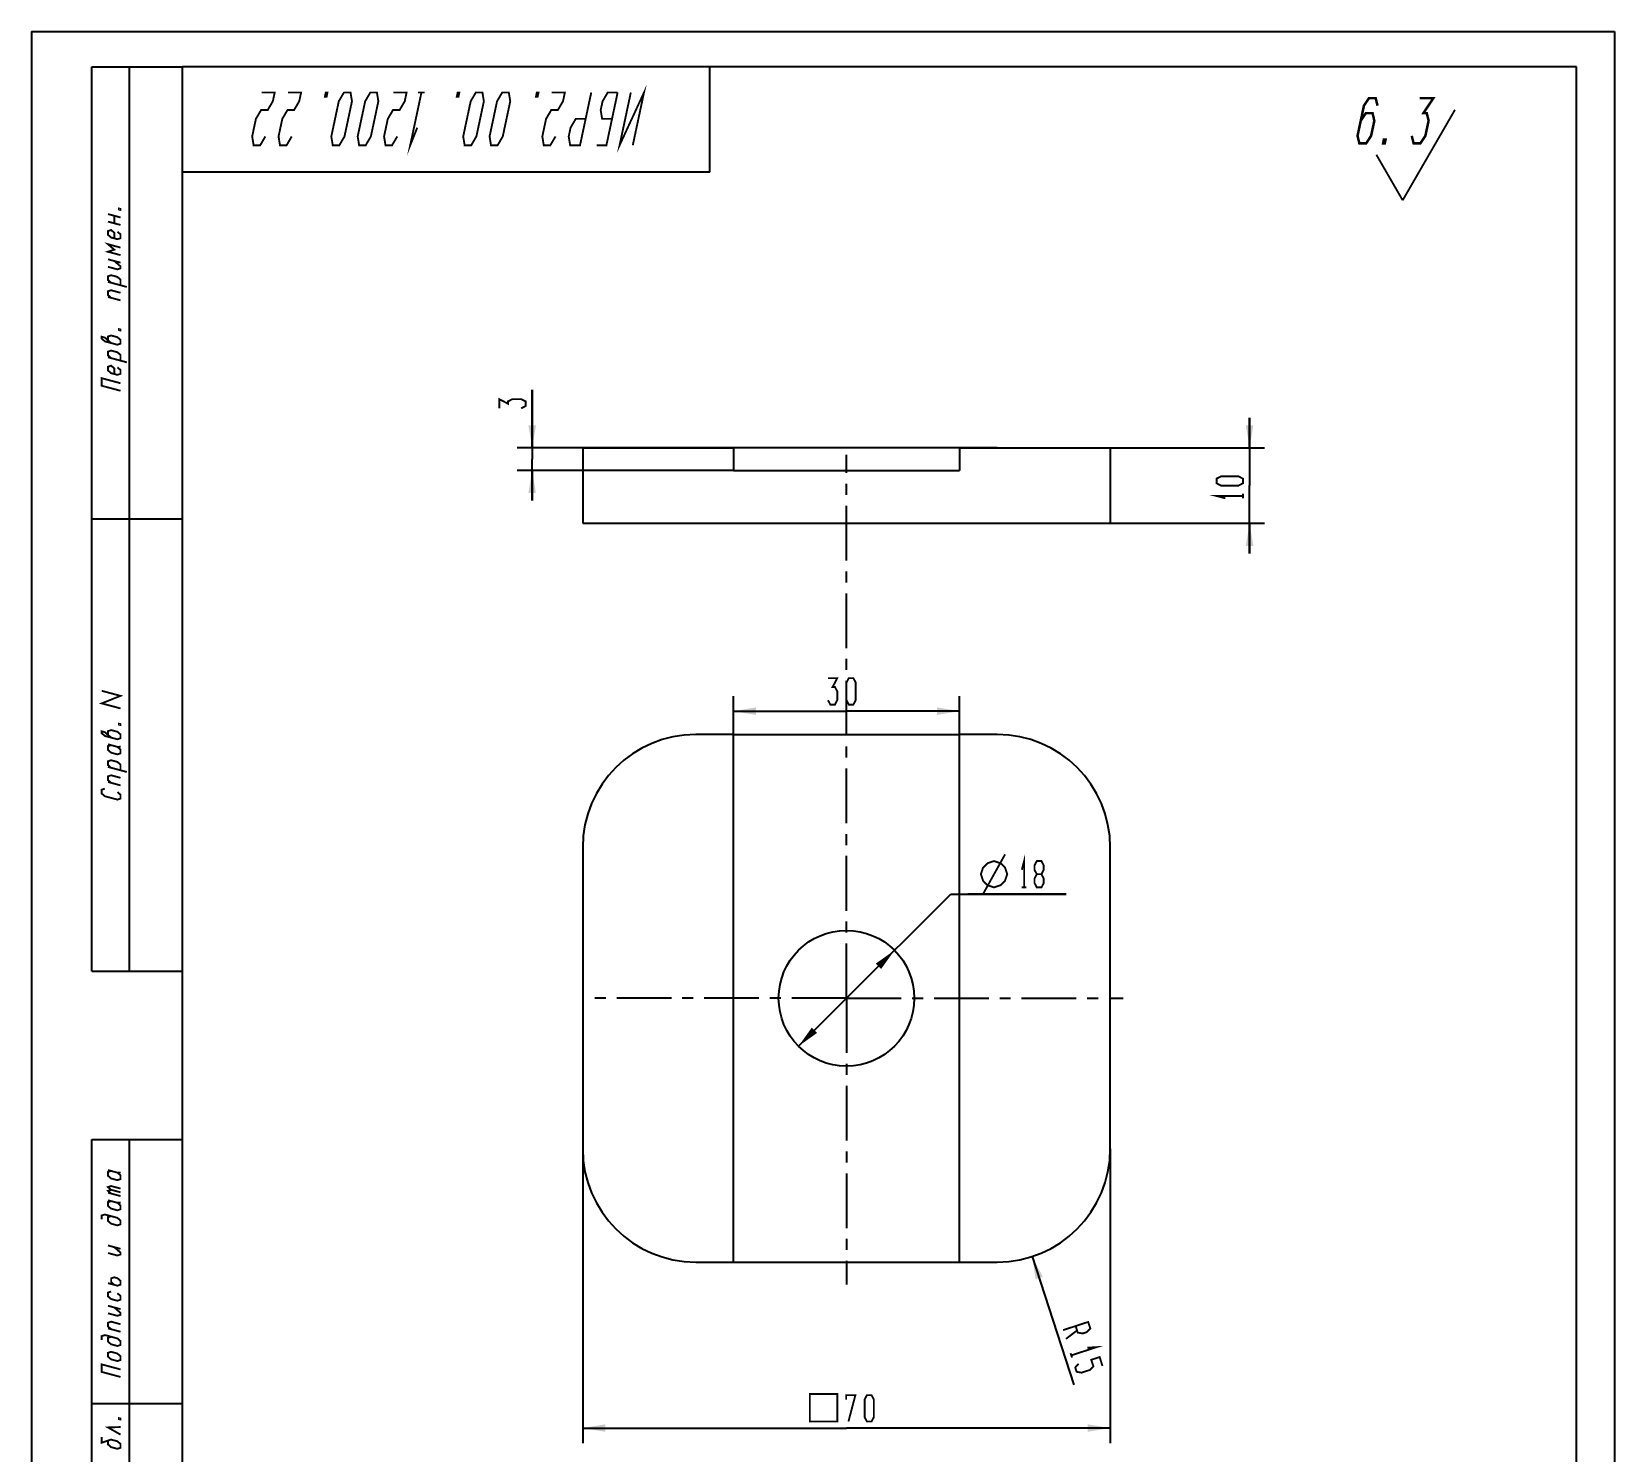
# Model space of a CAD drawing. Header units: millimetres. Extents: x 0 to 210, y 0 to 297.
# Drawn here: x 0 to 210, y 108.6 to 297 of the extents above; entities that cross this region are included whole.
import ezdxf

# ---------------------------------------------------------------- set-up
doc = ezdxf.new("R2010")
doc.units = ezdxf.units.MM
doc.header["$LTSCALE"] = 19.36
doc.linetypes.add('CENTER', pattern=[0.6, 0.375, -0.075, 0.075, -0.075])
doc.layers.get('0').update_dxf_attribs({"linetype": 'CONTINUOUS'})
for name, color, linetype in [('ALL_AXIS', 7, 'CONTINUOUS'), ('ALL_DIMENSIONS', 7, 'CONTINUOUS'), ('ALL_ROUND', 7, 'CONTINUOUS')]:
    doc.layers.add(name, color=color, linetype=linetype)
doc.styles.get("Standard").update_dxf_attribs({"font": 'txt', "width": 0.7})
doc.dimstyles.new('DIMSTYLE_1', dxfattribs={"dimtxt": 3.5, "dimasz": 3, "dimexe": 0.18, "dimexo": 0.0625, "dimgap": 0.09, "dimtad": 1, "dimtih": 1, "dimtoh": 1, "dimdec": 5, "dimdsep": 46, "dimtxsty": 'STANDARD', "dimblk": '_FILLED', "dimblk1": '_FILLED', "dimblk2": '_FILLED', "dimcen": 0.09, "dimadec": 0, "dimazin": 0, "dimtp": 0.2, "dimtm": 0.2, "dimtfac": 1, "dimtdec": 5, "dimtofl": 0, "dimtmove": 0, "dimatfit": 3, "dimldrblk": '_FILLED', "dimfxl": 1, "dimtolj": 1, "dimarcsym": 0})
doc.dimstyles.new('DIMSTYLE_2', dxfattribs={"dimtxt": 3.5, "dimasz": 3, "dimexe": 0.18, "dimexo": 0.0625, "dimgap": 0.09, "dimtad": 1, "dimdsep": 46, "dimtxsty": 'STANDARD', "dimblk": '_FILLED', "dimblk1": '_FILLED', "dimblk2": '_FILLED', "dimcen": 0.09, "dimadec": 0, "dimazin": 0, "dimtp": 0.2, "dimtm": 0.2, "dimtfac": 1, "dimtofl": 0, "dimtmove": 0, "dimatfit": 3, "dimldrblk": '_FILLED', "dimfxl": 1, "dimtolj": 1, "dimarcsym": 0})
doc.dimstyles.new('DIMSTYLE_3', dxfattribs={"dimtxt": 3.5, "dimasz": 3, "dimexe": 0.18, "dimexo": 0.0625, "dimgap": 0.09, "dimtad": 1, "dimdec": 5, "dimdsep": 46, "dimtxsty": 'STANDARD', "dimblk": '_FILLED', "dimblk1": '_FILLED', "dimblk2": '_FILLED', "dimcen": 0.09, "dimadec": 0, "dimazin": 0, "dimtp": 0.2, "dimtm": 0.2, "dimtfac": 1, "dimtdec": 5, "dimtofl": 0, "dimtmove": 0, "dimatfit": 3, "dimldrblk": '_FILLED', "dimfxl": 1, "dimtolj": 1, "dimarcsym": 0})
doc.dimstyles.new('DIMSTYLE_4', dxfattribs={"dimtxt": 3.5, "dimasz": 3, "dimexe": 0.18, "dimexo": 0.0625, "dimgap": 0.09, "dimtad": 1, "dimdec": 5, "dimdsep": 46, "dimtxsty": 'STANDARD', "dimblk": '_FILLED', "dimblk1": '_FILLED', "dimblk2": '_FILLED', "dimcen": 0.09, "dimadec": 0, "dimazin": 0, "dimtp": 0.2, "dimtm": 0.2, "dimtfac": 1, "dimtdec": 5, "dimtofl": 0, "dimtmove": 0, "dimatfit": 3, "dimldrblk": '_FILLED', "dimfxl": 1, "dimtolj": 1, "dimarcsym": 0})
doc.dimstyles.new('DIMSTYLE_5', dxfattribs={"dimtxt": 3.5, "dimasz": 3, "dimexe": 0.18, "dimexo": 0.0625, "dimgap": 0.09, "dimtad": 1, "dimdec": 5, "dimdsep": 46, "dimtxsty": 'STANDARD', "dimblk": '_FILLED', "dimblk1": '_FILLED', "dimblk2": '_FILLED', "dimcen": 0.09, "dimadec": 0, "dimazin": 0, "dimtp": 0.1, "dimtm": 0.1, "dimtfac": 1, "dimtdec": 5, "dimtofl": 0, "dimtmove": 0, "dimatfit": 3, "dimldrblk": '_FILLED', "dimfxl": 1, "dimtolj": 1, "dimarcsym": 0})
doc.dimstyles.new('DIMSTYLE_6', dxfattribs={"dimtxt": 3.5, "dimasz": 3, "dimexe": 0.18, "dimexo": 0.0625, "dimgap": 0.09, "dimtad": 1, "dimdec": 5, "dimdsep": 46, "dimtxsty": 'STANDARD', "dimblk": '_FILLED', "dimblk1": '_FILLED', "dimblk2": '_FILLED', "dimcen": 0.09, "dimadec": 0, "dimazin": 0, "dimtm": 0.3, "dimtfac": 1, "dimtdec": 5, "dimtofl": 0, "dimtmove": 0, "dimatfit": 3, "dimldrblk": '_FILLED', "dimfxl": 1, "dimtolj": 1, "dimarcsym": 0})

# ---------------------------------------------------------------- blocks, each defined once
blk = doc.blocks.new('_FILLED')
at = {"color": 0, "linetype": 'BYBLOCK'}
blk.add_solid([(0, 0), (-1, 0.167), (-1, -0.167)], dxfattribs=at)
blk = doc.blocks.new('*D0')
at = {"layer": 'ALL_DIMENSIONS', "color": 2, "linetype": 'CONTINUOUS'}
for p, q in [((108.12, 168.75), (121.95, 182.58)), ((121.95, 182.58), (137.26, 182.58)), ((137.26, 182.58), (124.2, 182.58)), ((114.48, 175.11), (108.12, 168.75)), ((101.75, 162.39), (108.12, 168.75))]:
    blk.add_line(p, q, dxfattribs=at)
at = {"layer": 'ALL_DIMENSIONS', "color": 2, "linetype": 'CONTINUOUS', "xscale": 3, "yscale": 3, "zscale": 3}
for p, rotation in [((114.48, 175.11), 45), ((101.75, 162.39), 225)]:
    blk.add_blockref('_FILLED', p, dxfattribs=dict(at, rotation=rotation))
blk = doc.blocks.new('*D1')
at = {"layer": 'ALL_DIMENSIONS', "color": 2, "linetype": 'CONTINUOUS'}
for p, q in [((93.12, 203.75), (93.12, 208.84)), ((123.12, 203.75), (123.12, 208.84)), ((93.12, 206.84), (108.12, 206.84)), ((123.12, 206.84), (108.12, 206.84))]:
    blk.add_line(p, q, dxfattribs=at)
at = {"layer": 'ALL_DIMENSIONS', "color": 2, "linetype": 'CONTINUOUS', "xscale": 3, "yscale": 3, "zscale": 3, "rotation": 180}
blk.add_blockref('_FILLED', (93.12, 206.84), dxfattribs=at)
at = {"layer": 'ALL_DIMENSIONS', "color": 2, "linetype": 'CONTINUOUS', "xscale": 3, "yscale": 3, "zscale": 3}
blk.add_blockref('_FILLED', (123.12, 206.84), dxfattribs=at)
blk = doc.blocks.new('*D2')
at = {"layer": 'ALL_DIMENSIONS', "color": 2, "linetype": 'CONTINUOUS'}
blk.add_line((132.76, 134.49), (138.3, 117.46), dxfattribs=at)
at = {"layer": 'ALL_DIMENSIONS', "color": 2, "linetype": 'CONTINUOUS', "xscale": 3, "yscale": 3, "zscale": 3, "rotation": 108.0287269801}
blk.add_blockref('_FILLED', (132.76, 134.49), dxfattribs=at)
blk = doc.blocks.new('*D3')
at = {"layer": 'ALL_DIMENSIONS', "color": 2, "linetype": 'CONTINUOUS'}
for p, q in [((161.6, 241.77), (161.6, 245.77)), ((161.6, 245.77), (161.6, 236.77)), ((143.12, 241.77), (163.6, 241.77)), ((161.6, 227.77), (161.6, 236.77)), ((143.12, 231.77), (163.6, 231.77)), ((161.6, 231.77), (161.6, 227.77))]:
    blk.add_line(p, q, dxfattribs=at)
at = {"layer": 'ALL_DIMENSIONS', "color": 2, "linetype": 'CONTINUOUS', "xscale": 3, "yscale": 3, "zscale": 3}
for p, rotation in [((161.6, 241.77), 270), ((161.6, 231.77), 90)]:
    blk.add_blockref('_FILLED', p, dxfattribs=dict(at, rotation=rotation))
blk = doc.blocks.new('*D4')
at = {"layer": 'ALL_DIMENSIONS', "color": 2, "linetype": 'CONTINUOUS'}
for p, q in [((66.41, 241.77), (66.41, 249.47)), ((66.41, 249.47), (66.41, 240.27)), ((128.12, 241.77), (64.41, 241.77)), ((66.41, 234.77), (66.41, 240.27)), ((93.12, 238.77), (64.41, 238.77)), ((66.41, 238.77), (66.41, 234.77))]:
    blk.add_line(p, q, dxfattribs=at)
at = {"layer": 'ALL_DIMENSIONS', "color": 2, "linetype": 'CONTINUOUS', "xscale": 3, "yscale": 3, "zscale": 3}
for p, rotation in [((66.41, 241.77), 270), ((66.41, 238.77), 90)]:
    blk.add_blockref('_FILLED', p, dxfattribs=dict(at, rotation=rotation))
blk = doc.blocks.new('*D5')
at = {"layer": 'ALL_DIMENSIONS', "color": 2, "linetype": 'CONTINUOUS'}
for p, q in [((73.12, 148.75), (73.12, 109.72)), ((143.12, 148.75), (143.12, 109.72)), ((73.12, 111.72), (108.12, 111.72)), ((143.12, 111.72), (108.12, 111.72))]:
    blk.add_line(p, q, dxfattribs=at)
at = {"layer": 'ALL_DIMENSIONS', "color": 2, "linetype": 'CONTINUOUS', "xscale": 3, "yscale": 3, "zscale": 3, "rotation": 180}
blk.add_blockref('_FILLED', (73.12, 111.72), dxfattribs=at)
at = {"layer": 'ALL_DIMENSIONS', "color": 2, "linetype": 'CONTINUOUS', "xscale": 3, "yscale": 3, "zscale": 3}
blk.add_blockref('_FILLED', (143.12, 111.72), dxfattribs=at)
blk = doc.blocks.new('STANDARD_BL0', base_point=(182.38, 281.41))
at = {"color": 2, "linetype": 'CONTINUOUS'}
for points, const_width in [([(178.57, 287.18), (178.33, 288.18), (177.43, 288.18), (176.77, 287.18), (175.92, 283.18), (176.16, 282.18), (177.06, 282.18), (177.72, 283.18), (178.15, 285.18), (177.91, 286.18), (177.01, 286.18), (176.35, 285.18)], 0.333), ([(184.18, 288.18), (185.98, 288.18), (184.66, 286.18), (185.11, 286.18), (185.35, 285.18), (184.92, 283.18), (184.26, 282.18), (183.36, 282.18), (183.12, 283.18)], 0.333), ([(181.91, 274.63), (188.85, 286.64)], 0.25), ([(179.53, 282.18), (179.31, 282.18), (179.41, 282.68), (179.64, 282.68), (179.53, 282.18)], 0.333), ([(181.91, 274.63), (178.42, 280.67)], 0.25)]:
    blk.add_lwpolyline(points, dxfattribs=dict(at, const_width=const_width))

msp = doc.modelspace()

# ---------------------------------------------------------------- linework, layer by layer
at = {"color": 7, "linetype": 'CONTINUOUS'}
for p, q in [((0, 297), (0, 0)), ((0, 297), (210, 297)), ((210, 297), (210, 0)), ((8, 172.349899), (8, 292.349899)), ((8, 292.349899), (20, 292.349899)), ((13, 172.349899), (13, 292.349899)), ((90, 292.349899), (20, 292.349899)), ((20, 278.349899), (20, 292.349899)), ((20, 172.349899), (20, 292.349899)), ((20, 5), (20, 292.349899)), ((205, 292.349899), (20, 292.349899)), ((90, 278.349899), (90, 292.349899)), ((205, 5), (205, 292.349899)), ((90, 278.349899), (20, 278.349899)), ((93.115385, 241.769231), (93.115385, 238.769231)), ((123.115385, 241.769231), (123.115385, 238.769231)), ((93.115385, 238.769231), (123.115385, 238.769231)), ((8, 232.349899), (20, 232.349899)), ((93.115385, 133.75), (93.115385, 203.75)), ((93.115385, 203.75), (123.115385, 203.75)), ((123.115385, 133.75), (123.115385, 203.75)), ((8, 172.349899), (20, 172.349899)), ((8, 5), (8, 150)), ((8, 150), (20, 150)), ((13, 5), (13, 150)), ((20, 5), (20, 150)), ((93.115385, 133.75), (123.115385, 133.75)), ((8, 115), (20, 115))]:
    msp.add_line(p, q, dxfattribs=at)
at = {"color": 2, "linetype": 'CONTINUOUS', "const_width": 0.25}
for points in [[(79.762101, 281.928088), (81.250001, 288.928084), (78.012102, 281.928088), (79.500002, 288.928084)], [(31.01009, 283.094754), (30.324609, 281.928088), (29.449604, 281.928088), (29.260091, 283.094754), (29.756047, 285.428086), (30.441538, 286.594752), (31.316532, 286.594752), (32.002013, 287.761418), (32.249996, 288.928084), (30.499997, 288.928084)], [(34.510088, 283.094754), (33.824607, 281.928088), (32.949603, 281.928088), (32.760089, 283.094754), (33.256056, 285.428086), (33.941536, 286.594752), (34.81653, 286.594752), (35.502021, 287.761418), (35.750005, 288.928084), (33.999995, 288.928084)], [(39.031249, 288.928084), (39.250003, 288.928084), (39.126006, 288.344762), (38.907263, 288.344762), (39.031249, 288.928084)], [(42.312504, 288.928084), (42.502018, 287.761418), (41.510084, 283.094754), (40.824604, 281.928088), (39.949609, 281.928088), (39.760085, 283.094754), (40.752019, 287.761418), (41.437499, 288.928084), (42.312504, 288.928084)], [(45.812502, 288.928084), (46.002016, 287.761418), (45.010082, 283.094754), (44.324602, 281.928088), (43.449607, 281.928088), (43.260083, 283.094754), (44.252017, 287.761418), (44.937497, 288.928084), (45.812502, 288.928084)], [(48.510091, 283.094754), (47.8246, 281.928088), (46.949605, 281.928088), (46.760092, 283.094754), (47.256048, 285.428086), (47.941539, 286.594752), (48.816533, 286.594752), (49.502014, 287.761418), (49.749997, 288.928084), (47.999998, 288.928084)], [(51.164324, 284.26142), (50.23085, 281.928088), (51.71875, 288.928084)], [(52.156247, 288.928084), (51.281253, 288.928084)], [(56.53125, 288.928084), (56.750004, 288.928084), (56.626007, 288.344762), (56.407264, 288.344762), (56.53125, 288.928084)], [(59.812505, 288.928084), (60.002019, 287.761418), (59.010085, 283.094754), (58.324604, 281.928088), (57.4496, 281.928088), (57.260086, 283.094754), (58.25202, 287.761418), (58.9375, 288.928084), (59.812505, 288.928084)], [(63.312503, 288.928084), (63.502017, 287.761418), (62.510083, 283.094754), (61.824603, 281.928088), (60.949608, 281.928088), (60.760084, 283.094754), (61.752018, 287.761418), (62.437498, 288.928084), (63.312503, 288.928084)], [(67.031255, 288.928084), (67.249998, 288.928084), (67.126012, 288.344762), (66.907258, 288.344762), (67.031255, 288.928084)], [(69.51009, 283.094754), (68.824609, 281.928088), (67.949604, 281.928088), (67.760091, 283.094754), (68.256047, 285.428086), (68.941538, 286.594752), (69.816532, 286.594752), (70.502013, 287.761418), (70.749996, 288.928084), (68.999997, 288.928084)], [(74.250005, 288.928084), (72.762104, 281.928088), (71.449603, 281.928088), (71.260089, 283.094754), (71.508072, 284.26142), (72.193553, 285.428086), (73.506055, 285.428086)], [(77.750003, 288.928084), (76.262103, 281.928088), (74.949601, 281.928088)], [(77.750003, 288.928084), (76.437501, 288.928084), (75.752021, 287.761418), (75.504037, 286.594752), (75.693551, 285.428086), (77.006053, 285.428086)], [(11.794094, 273.47491), (11.794094, 273.349893), (11.58576, 273.40573), (11.58576, 273.530727), (11.794094, 273.47491)], [(10.127428, 272.796477), (11.794094, 272.349902)], [(11.794094, 271.349891), (10.127428, 271.796486)], [(10.960764, 271.573199), (10.960764, 272.573189)], [(11.794094, 267.349908), (10.127428, 267.796482), (10.960764, 268.07318), (10.127428, 268.796473), (11.794094, 268.349898)], [(10.960764, 269.573197), (10.960764, 270.323195), (10.544096, 270.684842), (10.127428, 270.546482), (10.127428, 270.046477), (10.544096, 269.68483), (11.377426, 269.461543), (11.794094, 269.599902), (11.794094, 270.099908), (11.377426, 270.461555)], [(10.127428, 266.796471), (11.794094, 266.349896)], [(10.127428, 265.79648), (11.377426, 265.461539), (11.794094, 265.599898), (11.794094, 265.849891), (10.960764, 266.573184)], [(11.794094, 263.349904), (11.794094, 264.099902), (11.377426, 264.461549), (10.544096, 264.684836), (10.127428, 264.546477), (10.127428, 264.046471), (10.544096, 263.684846)], [(12.62743, 263.126617), (10.127428, 263.796479)], [(10.544096, 261.684844), (10.127428, 262.04649), (10.127428, 262.546475), (10.544096, 262.684834), (11.794094, 262.349893)], [(11.794094, 261.349902), (10.127428, 261.796477)], [(10.544096, 255.684838), (9.71076, 256.408131), (9.294097, 256.519764), (9.294097, 256.269771), (9.71076, 255.908125), (11.377426, 255.461551), (11.794094, 255.59991), (11.794094, 256.099895), (11.377426, 256.461541), (10.544096, 256.684828), (10.127428, 256.54649), (10.127428, 256.046484)], [(11.794094, 257.474895), (11.794094, 257.349898), (11.58576, 257.405715), (11.58576, 257.530732), (11.794094, 257.474895)], [(11.794094, 253.349895), (11.794094, 254.099893), (11.377426, 254.461539), (10.544096, 254.684826), (10.127428, 254.546488), (10.127428, 254.046482), (10.544096, 253.684836)], [(12.62743, 253.126607), (10.127428, 253.79649)], [(10.960764, 251.57318), (10.960764, 252.323199), (10.544096, 252.684846), (10.127428, 252.546486), (10.127428, 252.04648), (10.544096, 251.684834), (11.377426, 251.461547), (11.794094, 251.599906), (11.794094, 252.099891), (11.377426, 252.461537)], [(11.794094, 249.349891), (9.294097, 250.019773), (9.294097, 251.019764), (11.794094, 250.349902)], [(11.794094, 207.204057), (9.294097, 207.873939), (11.794094, 208.870729), (9.294097, 209.540611)], [(10.544096, 203.33066), (9.71076, 204.053953), (9.294097, 204.165607), (9.294097, 203.915615), (9.71076, 203.553969), (11.377426, 203.107373), (11.794094, 203.245732), (11.794094, 203.745738), (11.377426, 204.107385), (10.544096, 204.330672), (10.127428, 204.192313), (10.127428, 203.692307)], [(11.794094, 205.120738), (11.794094, 204.995742), (11.58576, 205.051559), (11.58576, 205.176555), (11.794094, 205.120738)], [(10.127428, 202.442324), (11.377426, 202.107383), (11.794094, 202.120725)], [(10.544096, 202.33067), (10.127428, 202.192311), (10.127428, 201.692305), (10.544096, 201.33068), (11.377426, 201.107371), (11.794094, 201.24573), (11.794094, 201.745736), (11.377426, 202.107383)], [(11.794094, 198.995736), (11.794094, 199.745734), (11.377426, 200.107381), (10.544096, 200.330668), (10.127428, 200.192309), (10.127428, 199.692324), (10.544096, 199.330678)], [(12.62743, 198.772449), (10.127428, 199.442311)], [(10.544096, 197.330676), (10.127428, 197.692322), (10.127428, 198.192307), (10.544096, 198.330666), (11.794094, 197.995725)], [(11.794094, 196.995734), (10.127428, 197.442309)], [(9.71076, 196.553951), (9.294097, 196.415613), (9.294097, 195.915607), (9.71076, 195.553961), (11.377426, 195.107387), (11.794094, 195.245725), (11.794094, 195.74573), (11.377426, 196.107377)], [(10.127428, 145.946582), (11.377426, 145.611641), (11.794094, 145.625004)], [(10.544096, 145.834938), (10.127428, 145.696579), (10.127428, 145.196584), (10.544096, 144.834937), (11.377426, 144.61165), (11.794094, 144.749999), (11.794094, 145.250005), (11.377426, 145.611641)], [(10.544096, 143.334941), (10.127428, 143.696577), (10.544096, 143.834937), (11.794094, 143.499995)], [(10.544096, 142.834936), (10.127428, 143.196582), (10.544096, 143.334941), (11.794094, 143)], [(11.794094, 142.500005), (10.127428, 142.946579)], [(10.127428, 141.946578), (11.377426, 141.611647), (11.794094, 141.625)], [(10.544096, 141.834935), (10.127428, 141.696586), (10.127428, 141.19658), (10.544096, 140.834934), (11.377426, 140.611646), (11.794094, 140.749995), (11.794094, 141.250001), (11.377426, 141.611647)], [(10.544096, 139.834933), (10.127428, 139.696584), (10.127428, 139.196578), (10.544096, 138.834932), (11.377426, 138.611645), (11.794094, 138.750004), (11.794094, 139.249999), (11.377426, 139.611646), (9.71076, 140.05823), (9.294097, 139.919871), (9.294097, 139.419876)], [(10.127428, 135.946583), (11.794094, 135.499998)], [(10.127428, 134.946582), (11.377426, 134.611641), (11.794094, 134.75), (11.794094, 135.000003), (10.960764, 135.723296)], [(10.127428, 130.946578), (11.377426, 130.611647), (11.794094, 130.749996), (11.794094, 131.250002), (11.377426, 131.611648), (10.960764, 131.723292), (10.544096, 131.584933), (10.544096, 131.084937), (10.960764, 130.723291)], [(10.544096, 129.834934), (10.127428, 129.696585), (10.127428, 129.196579), (10.544096, 128.834933), (11.377426, 128.611646), (11.794094, 128.750005), (11.794094, 129.25), (11.377426, 129.611646)], [(10.127428, 127.946586), (11.794094, 127.500001)], [(10.127428, 126.946585), (11.377426, 126.611644), (11.794094, 126.750003), (11.794094, 126.999995), (10.960764, 127.723288)], [(10.544096, 123.834938), (10.127428, 123.696579), (10.127428, 123.196584), (10.544096, 122.834937), (11.377426, 122.61165), (11.794094, 122.749999), (11.794094, 123.250005), (11.377426, 123.611641), (9.71076, 124.058226), (9.294097, 123.919877), (9.294097, 123.419871)], [(10.544096, 124.834939), (10.127428, 125.196586), (10.127428, 125.696581), (10.544096, 125.83494), (11.794094, 125.499999)], [(11.794094, 124.499998), (10.127428, 124.946583)], [(11.377426, 120.611648), (11.794094, 120.749997), (11.794094, 121.250003), (11.377426, 121.611649), (10.544096, 121.834937), (10.127428, 121.696577), (10.127428, 121.196582), (10.544096, 120.834936), (11.377426, 120.611648)], [(11.794094, 118.500003), (9.294097, 119.169875), (9.294097, 120.169876), (11.794094, 119.500004)], [(11.794094, 110.854165), (10.127428, 111.800745), (11.794094, 111.854166)], [(11.794094, 112.979163), (11.794094, 112.854167), (11.58576, 112.909994), (11.58576, 113.03499), (11.794094, 112.979163)], [(10.127428, 110.050746), (10.127428, 109.550751), (10.544096, 109.189104), (11.377426, 108.965817), (11.794094, 109.104166), (11.794094, 109.604172), (11.377426, 109.965808), (10.544096, 110.189105), (9.294097, 109.774038), (9.294097, 110.524036)]]:
    msp.add_lwpolyline(points, dxfattribs=at)
at = {"color": 7, "linetype": 'CONTINUOUS'}
msp.add_circle((108.115385, 168.75), 9, dxfattribs=at)
at = {"layer": 'ALL_AXIS', "color": 7, "linetype": 'CENTER'}
for q in [(108.115385, 240.831692), (73.061077, 168.75), (108.115385, 130.771385), (144.839538, 168.75)]:
    msp.add_line((108.115385, 168.75), q, dxfattribs=at)
at = {"layer": 'ALL_DIMENSIONS', "color": 2, "linetype": 'CONTINUOUS', "const_width": 0.25}
for points in [[(62.039919, 247.019266), (62.039919, 248.244262), (63.206585, 247.631764), (63.206585, 247.938023), (63.789918, 248.244262), (64.956595, 248.244262), (65.539928, 247.938023), (65.539928, 247.325525), (64.956595, 247.019266)], [(160.721145, 237.07548), (160.137822, 236.769221), (157.80449, 236.769221), (157.221146, 237.07548), (157.221146, 237.687979), (157.80449, 237.994238), (160.137822, 237.994238), (160.721145, 237.687979), (160.721145, 237.07548)], [(158.387812, 235.084846), (157.221146, 235.391105), (160.721145, 235.391105)], [(160.721145, 235.084846), (160.721145, 235.697365)], [(105.665382, 211.2165), (106.890389, 211.2165), (106.27788, 210.049834), (106.58414, 210.049834), (106.890389, 209.46649), (106.890389, 208.299824), (106.58414, 207.716502), (105.971631, 207.716502), (105.665382, 208.299824)], [(108.421634, 207.716502), (108.115385, 208.299824), (108.115385, 210.633156), (108.421634, 211.2165), (109.034132, 211.2165), (109.340381, 210.633156), (109.340381, 208.299824), (109.034132, 207.716502), (108.421634, 207.716502)], [(125.946385, 185.206012), (126.238057, 186.081006), (126.8214, 186.66435), (127.696395, 186.956), (128.571389, 186.66435), (129.154732, 186.081006), (129.446383, 185.206012), (129.154732, 184.331018), (128.571389, 183.747674), (127.696395, 183.456002), (126.8214, 183.747674), (126.238057, 184.331018), (125.946385, 185.206012)], [(126.238057, 182.581008), (129.154732, 187.831016)], [(131.378688, 185.789334), (131.684926, 186.956), (131.684926, 183.456002)], [(133.98182, 185.206012), (134.288059, 185.789334), (134.288059, 186.372678), (133.98182, 186.956), (133.369301, 186.956), (133.063063, 186.372678), (133.063063, 185.789334), (133.369301, 185.206012)], [(133.369301, 183.456002), (133.98182, 183.456002), (134.288059, 184.039346), (134.288059, 184.622668), (133.98182, 185.206012), (133.369301, 185.206012), (133.063063, 184.622668), (133.063063, 184.039346), (133.369301, 183.456002)], [(131.378688, 183.456002), (131.991186, 183.456002)], [(136.858084, 124.715766), (140.18625, 125.798997), (140.470596, 124.925356), (140.01068, 124.453603), (139.455975, 124.273059), (138.806502, 124.383735), (138.522156, 125.257376)], [(138.711734, 124.674956), (137.237219, 123.550915)], [(140.072061, 122.380178), (141.276238, 122.450034), (137.948094, 121.366813)], [(137.853305, 121.658023), (138.042861, 121.075593)], [(138.929307, 120.236886), (138.469391, 119.765132), (138.658947, 119.182712), (139.30842, 119.072035), (140.417809, 119.433112), (140.877725, 119.904855), (140.593379, 120.778496), (141.702768, 121.139573), (142.081881, 119.974723)], [(103.259132, 112.590532), (106.904966, 112.590532), (106.904966, 116.236366), (103.259132, 116.236366), (103.259132, 112.590532)], [(108.377881, 112.590532), (109.296639, 116.09053), (108.071632, 116.09053), (108.071632, 115.507197)], [(110.827895, 112.590532), (110.521635, 113.173865), (110.521635, 115.507197), (110.827895, 116.09053), (111.440393, 116.09053), (111.746631, 115.507197), (111.746631, 113.173865), (111.440393, 112.590532), (110.827895, 112.590532)]]:
    msp.add_lwpolyline(points, dxfattribs=at)
at = {"layer": 'ALL_ROUND', "color": 7, "linetype": 'CONTINUOUS'}
for p, q in [((73.115385, 241.769231), (73.115385, 231.769231)), ((73.115385, 241.769231), (93.115385, 241.769231)), ((123.115385, 241.769231), (143.115385, 241.769231)), ((143.115385, 241.769231), (143.115385, 231.769231)), ((73.115385, 231.769231), (143.115385, 231.769231)), ((93.115385, 203.75), (88.115385, 203.75)), ((128.115385, 203.75), (123.115385, 203.75)), ((73.115385, 188.75), (73.115385, 148.75)), ((143.115385, 148.75), (143.115385, 188.75)), ((88.115385, 133.75), (93.115385, 133.75)), ((123.115385, 133.75), (128.115385, 133.75))]:
    msp.add_line(p, q, dxfattribs=at)
for centre, start, end in [((88.115385, 188.75), 90, 180), ((128.115385, 188.75), 0, 90), ((88.115385, 148.75), 180, 270), ((128.115385, 148.75), 270, 360)]:
    msp.add_arc(centre, 15, start, end, dxfattribs=at)

# ---------------------------------------------------------------- block references
at = {"color": 2, "linetype": 'CONTINUOUS'}
msp.add_blockref('STANDARD_BL0', (182.384639, 281.40649), dxfattribs=at)

# ---------------------------------------------------------------- dimensions: what is measured, and where the dimension line sits
at = {"layer": 'ALL_DIMENSIONS', "color": 2, "linetype": 'CONTINUOUS'}
for base, p1, p2, dimstyle, picture, middle in [((66.414923, 241.769231), (93.115385, 238.769231), (128.115385, 241.769231), 'DIMSTYLE_5', '*D4', (65.539923, 247.019266)), ((161.596154, 241.769231), (143.115385, 231.769231), (143.115385, 241.769231), 'DIMSTYLE_4', '*D3', (160.721154, 234.319231))]:
    dim = msp.add_linear_dim(base=base, p1=p1, p2=p2, angle=90, dimstyle=dimstyle, dxfattribs=at)
    dim.commit()
    dim.dimension.update_dxf_attribs({"geometry": picture, "text_midpoint": middle, "dimtype": 160})
for base, p1, p2, dimstyle, picture, middle in [((123.115385, 206.841497), (93.115385, 203.75), (123.115385, 203.75), 'DIMSTYLE_2', '*D1', (105.665385, 207.716497)), ((143.115385, 111.715532), (73.115385, 148.75), (143.115385, 148.75), 'DIMSTYLE_6', '*D5', (103.259135, 112.590532))]:
    dim = msp.add_linear_dim(base=base, p1=p1, p2=p2, dimstyle=dimstyle, dxfattribs=at)
    dim.commit()
    dim.dimension.update_dxf_attribs({"geometry": picture, "text_midpoint": middle, "dimtype": 160})
dim = msp.add_diameter_dim_2p(p1=(114.479346, 175.113961), p2=(101.751424, 162.386039), dimstyle='DIMSTYLE_1', dxfattribs=at)
dim.commit()
dim.dimension.update_dxf_attribs({"geometry": '*D0', "text_midpoint": (125.946393, 183.456009), "dimtype": 163})
dim = msp.add_radius_dim(center=(128.115385, 148.75), mpoint=(132.757792, 134.486478), dimstyle='DIMSTYLE_3', dxfattribs=at)
dim.commit()
dim.dimension.update_dxf_attribs({"geometry": '*D2', "text_midpoint": (136.858085, 124.715766), "dimtype": 164})

doc.saveas('drawing.dxf')
